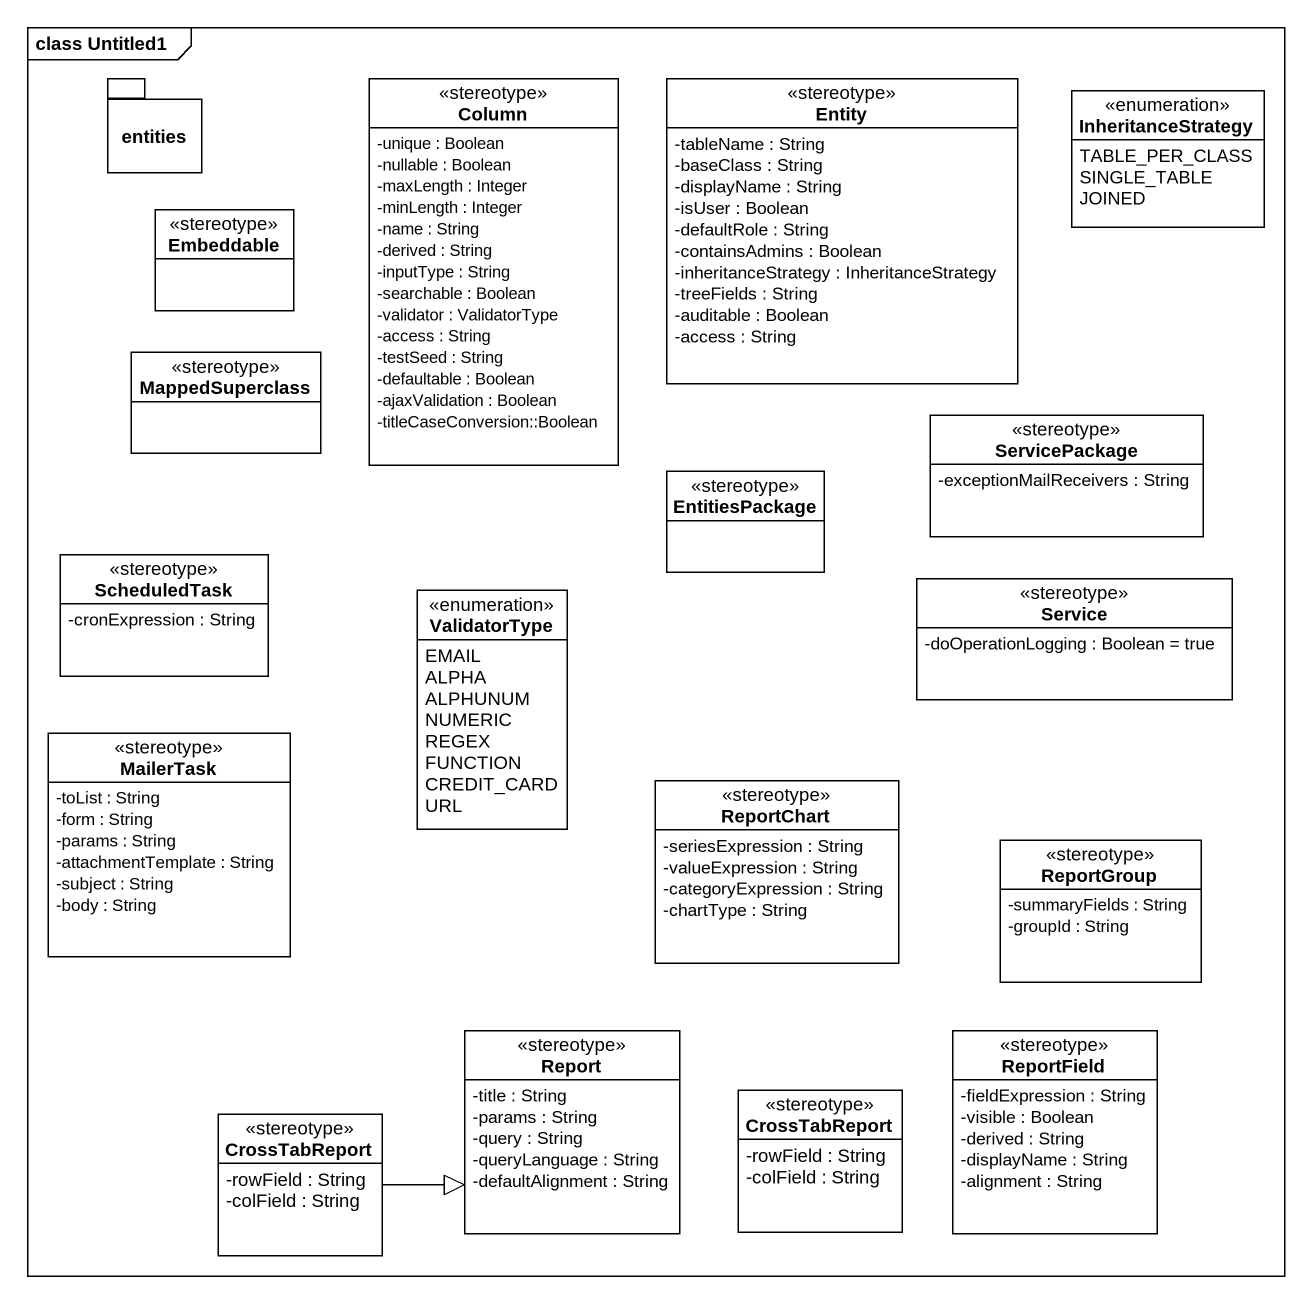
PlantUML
@startuml
mainframe class Untitled1
hide circle
hide empty members
skinparam classAttributeIconSize 0
package entities {
}
class Column <<stereotype>> {
  -unique : Boolean
  -nullable : Boolean
  -maxLength : Integer
  -minLength : Integer
  -name : String
  -derived : String
  -inputType : String
  -searchable : Boolean
  -validator : ValidatorType
  -access : String
  -testSeed : String
  -defaultable : Boolean
  -ajaxValidation : Boolean
  -titleCaseConversion::Boolean
}
class "Entity" as Entity_ <<stereotype>> {
  -tableName : String
  -baseClass : String
  -displayName : String
  -isUser : Boolean
  -defaultRole : String
  -containsAdmins : Boolean
  -inheritanceStrategy : InheritanceStrategy
  -treeFields : String
  -auditable : Boolean
  -access : String
}
enum InheritanceStrategy {
  TABLE_PER_CLASS
  SINGLE_TABLE
  JOINED
}
class Embeddable <<stereotype>>
class MappedSuperclass <<stereotype>>
class ServicePackage <<stereotype>> {
  -exceptionMailReceivers : String
}
class EntitiesPackage <<stereotype>>
class ScheduledTask <<stereotype>> {
  -cronExpression : String
}
enum ValidatorType {
  EMAIL
  ALPHA
  ALPHUNUM
  NUMERIC
  REGEX
  FUNCTION
  CREDIT_CARD
  URL
}
class Service <<stereotype>> {
  -doOperationLogging : Boolean = true
}
class MailerTask <<stereotype>> {
  -toList : String
  -form : String
  -params : String
  -attachmentTemplate : String
  -subject : String
  -body : String
}
class ReportChart <<stereotype>> {
  -seriesExpression : String
  -valueExpression : String
  -categoryExpression : String
  -chartType : String
}
class ReportGroup <<stereotype>> {
  -summaryFields : String
  -groupId : String
}
class Report <<stereotype>> {
  -title : String
  -params : String
  -query : String
  -queryLanguage : String
  -defaultAlignment : String
}
class ReportField <<stereotype>> {
  -fieldExpression : String
  -visible : Boolean
  -derived : String
  -displayName : String
  -alignment : String
}
class CrossTabReport <<stereotype>> {
  -rowField : String
  -colField : String
}
class "CrossTabReport" as CrossTabReport_2 <<stereotype>> {
  -rowField : String
  -colField : String
}
CrossTabReport -right-|> Report
@enduml
